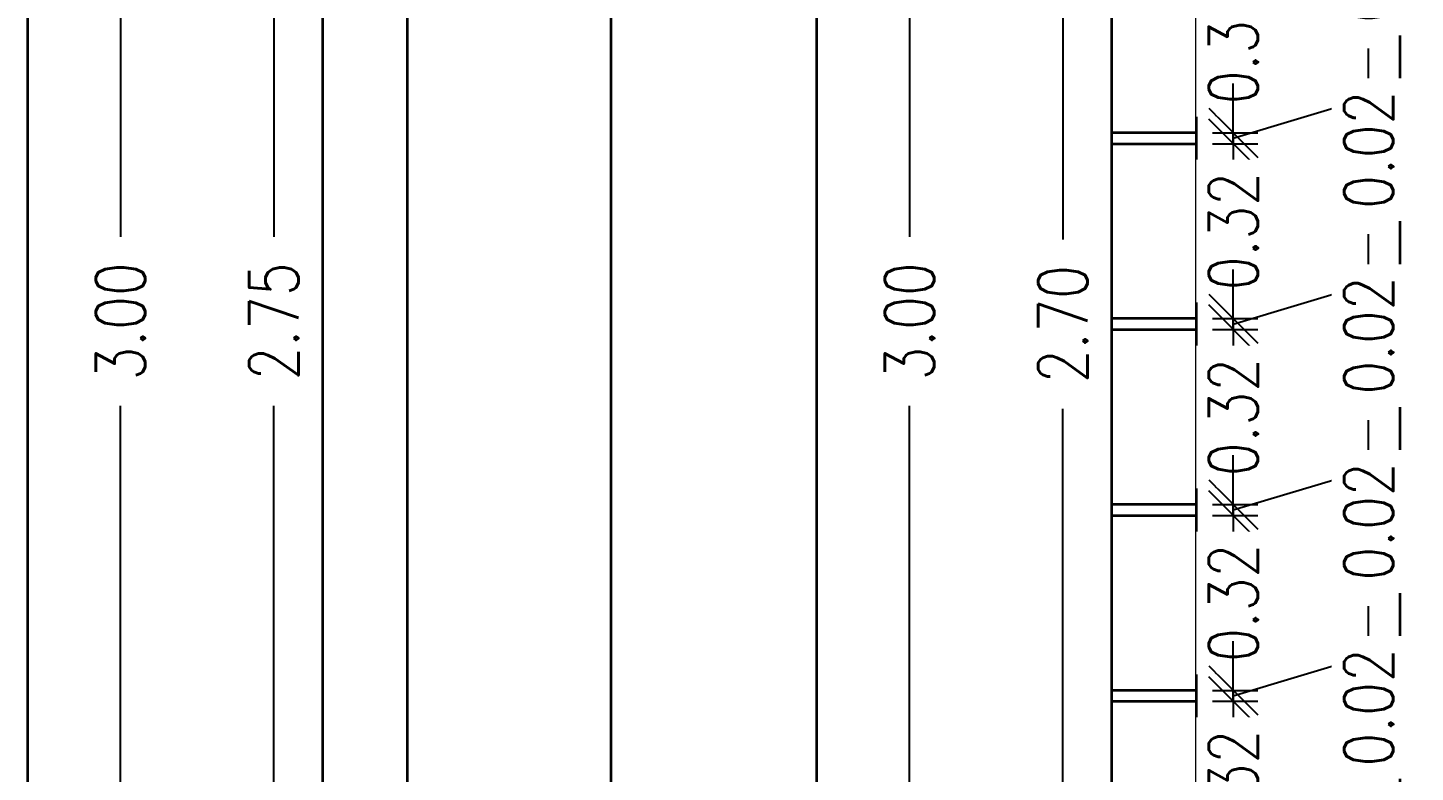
# Model space of a CAD drawing. Header units: metres. Extents: x 45 to 666, y -23 to 325.
# Drawn here: x 200.545 to 203.082, y 68.046 to 69.408 of the extents above; entities that cross this region are included whole.
import ezdxf

# ---------------------------------------------------------------- set-up
doc = ezdxf.new("R2010")
doc.units = ezdxf.units.M
doc.header["$LTSCALE"] = 5
doc.header["$MEASUREMENT"] = 0
doc.layers.get('0').update_dxf_attribs({"color": 30})
doc.layers.get('DEFPOINTS').update_dxf_attribs({"color": 210})
for name, color, linetype, lineweight in [('A-ANNO-DIMS', 3, 'Continuous', 18), ('A-ANNO-NOTE', 7, 'Continuous', 35), ('A-WALL-FULL', 7, 'Continuous', 35), ('A-WALL-FULL-EXTR', 7, 'Continuous', 35)]:
    doc.layers.add(name, color=color, linetype=linetype, lineweight=lineweight)
doc.styles.add('E-ROMANS', font='romans.shx', dxfattribs={"width": 0.8})
doc.dimstyles.new('E-0050_TICK_18', dxfattribs={"dimscale": 0.001, "dimtxt": 90, "dimasz": 90, "dimexe": 45, "dimexo": 30, "dimgap": 45, "dimtad": 0, "dimzin": 0, "dimdsep": 46, "dimtxsty": 'E-ROMANS', "dimblk": 'OBLIQUE', "dimcen": 45, "dimclrd": 256, "dimclre": 256, "dimclrt": 256, "dimadec": 0, "dimazin": 0, "dimtfac": 1, "dimtmove": 1, "dimatfit": 3, "dimldrblk": 'OPEN90', "dimfxl": 1, "dimtfill": 1, "dimtolj": 1, "dimtzin": 0, "dimarcsym": 0})

# ---------------------------------------------------------------- blocks, each defined once
blk = doc.blocks.new('_Oblique')
at = {"color": 0, "linetype": 'ByBlock', "lineweight": -2}
blk.add_line((-0.5, -0.5), (0.5, 0.5), dxfattribs=at)
blk = doc.blocks.new('*D648')
at = {"layer": 'A-ANNO-DIMS', "lineweight": -2, "transparency": 16777216}
for p, q in [((201.0544, 70.2459), (200.9497, 70.2459)), ((200.9947, 70.2459), (200.9947, 69.0256)), ((200.9947, 67.4959), (200.9947, 68.7161)), ((201.0544, 67.4959), (200.9497, 67.4959))]:
    blk.add_line(p, q, dxfattribs=at)
at = {"layer": 'DEFPOINTS', "color": 0, "transparency": 16777216}
for p in [(200.9947, 70.2459), (201.0844, 70.2459), (201.0844, 67.4959)]:
    blk.add_point(p, dxfattribs=at)
at = {"layer": 'A-ANNO-DIMS', "lineweight": -2, "transparency": 16777216, "xscale": 0.09, "yscale": 0.09, "zscale": 0.09}
for p, rotation in [((200.9947, 70.2459), 90), ((200.9947, 67.4959), 270)]:
    blk.add_blockref('_Oblique', p, dxfattribs=dict(at, rotation=rotation))
at = {"layer": 'A-ANNO-DIMS', "transparency": 16777216, "insert": (200.9947, 68.8709), "char_height": 0.09, "attachment_point": 5, "rotation": 90, "style": 'E-ROMANS', "bg_fill": 3, "box_fill_scale": 1.25, "bg_fill_color": 256, "bg_fill_true_color": 13158600, "bg_fill_transparency": 0}
blk.add_mtext('\\A1;2.75', dxfattribs=at)
blk = doc.blocks.new('_Open90')
at = {"color": 0, "linetype": 'ByBlock', "lineweight": -2}
for p, q in [((-0.5, 0.5), (0, 0)), ((0, 0), (-1, 0)), ((0, 0), (-0.5, -0.5))]:
    blk.add_line(p, q, dxfattribs=at)
blk = doc.blocks.new('*D650')
at = {"layer": 'A-ANNO-DIMS', "lineweight": -2, "transparency": 16777216}
for p, q in [((203.0243, 70.3709), (200.6693, 70.3709)), ((200.7143, 70.3709), (200.7143, 69.0256)), ((200.7143, 67.3709), (200.7143, 68.7161)), ((203.0243, 67.3709), (200.6693, 67.3709))]:
    blk.add_line(p, q, dxfattribs=at)
at = {"layer": 'DEFPOINTS', "color": 0, "transparency": 16777216}
for p in [(203.0543, 70.3709), (200.7143, 67.3709), (203.0543, 67.3709)]:
    blk.add_point(p, dxfattribs=at)
at = {"layer": 'A-ANNO-DIMS', "lineweight": -2, "transparency": 16777216, "xscale": 0.09, "yscale": 0.09, "zscale": 0.09}
for p, rotation in [((200.7143, 70.3709), 90), ((200.7143, 67.3709), 270)]:
    blk.add_blockref('_Oblique', p, dxfattribs=dict(at, rotation=rotation))
at = {"layer": 'A-ANNO-DIMS', "transparency": 16777216, "insert": (200.7143, 68.8709), "char_height": 0.09, "attachment_point": 5, "rotation": 90, "style": 'E-ROMANS', "bg_fill": 3, "box_fill_scale": 1.25, "bg_fill_color": 256, "bg_fill_true_color": 13158600, "bg_fill_transparency": 0}
blk.add_mtext('\\A1;3.00', dxfattribs=at)
blk = doc.blocks.new('*D306')
at = {"layer": 'A-ANNO-DIMS', "lineweight": -2, "transparency": 16777216}
for p, q in [((202.4976, 70.2159), (202.3929, 70.2159)), ((202.4379, 70.2159), (202.4379, 69.0206)), ((202.4379, 67.5159), (202.4379, 68.7111)), ((202.4976, 67.5159), (202.3929, 67.5159))]:
    blk.add_line(p, q, dxfattribs=at)
at = {"layer": 'DEFPOINTS', "color": 0, "transparency": 16777216}
for p in [(202.4379, 70.2159), (202.5276, 70.2159), (202.5276, 67.5159)]:
    blk.add_point(p, dxfattribs=at)
at = {"layer": 'A-ANNO-DIMS', "lineweight": -2, "transparency": 16777216, "xscale": 0.09, "yscale": 0.09, "zscale": 0.09}
for p, rotation in [((202.4379, 70.2159), 90), ((202.4379, 67.5159), 270)]:
    blk.add_blockref('_Oblique', p, dxfattribs=dict(at, rotation=rotation))
at = {"layer": 'A-ANNO-DIMS', "transparency": 16777216, "insert": (202.4379, 68.8659), "char_height": 0.09, "attachment_point": 5, "rotation": 90, "style": 'E-ROMANS', "bg_fill": 3, "box_fill_scale": 1.25, "bg_fill_color": 256, "bg_fill_true_color": 13158600, "bg_fill_transparency": 0}
blk.add_mtext('\\A1;2.70', dxfattribs=at)
blk = doc.blocks.new('*D307')
at = {"layer": 'A-ANNO-DIMS', "lineweight": -2, "transparency": 16777216}
for p, q in [((204.4675, 70.3709), (202.1125, 70.3709)), ((202.1575, 70.3709), (202.1575, 69.0256)), ((202.1575, 67.3709), (202.1575, 68.7161)), ((204.4675, 67.3709), (202.1125, 67.3709))]:
    blk.add_line(p, q, dxfattribs=at)
at = {"layer": 'DEFPOINTS', "color": 0, "transparency": 16777216}
for p in [(204.4975, 70.3709), (202.1575, 67.3709), (204.4975, 67.3709)]:
    blk.add_point(p, dxfattribs=at)
at = {"layer": 'A-ANNO-DIMS', "lineweight": -2, "transparency": 16777216, "xscale": 0.09, "yscale": 0.09, "zscale": 0.09}
for p, rotation in [((202.1575, 70.3709), 90), ((202.1575, 67.3709), 270)]:
    blk.add_blockref('_Oblique', p, dxfattribs=dict(at, rotation=rotation))
at = {"layer": 'A-ANNO-DIMS', "transparency": 16777216, "insert": (202.1575, 68.8709), "char_height": 0.09, "attachment_point": 5, "rotation": 90, "style": 'E-ROMANS', "bg_fill": 3, "box_fill_scale": 1.25, "bg_fill_color": 256, "bg_fill_true_color": 13158600, "bg_fill_transparency": 0}
blk.add_mtext('\\A1;3.00', dxfattribs=at)
blk = doc.blocks.new('*D659')
at = {"layer": 'A-ANNO-DIMS', "lineweight": -2, "transparency": 16777216}
for p, q in [((202.7496, 69.5359), (202.7496, 69.6259)), ((202.7116, 69.5359), (202.7946, 69.5359)), ((202.7496, 69.5359), (202.7496, 69.5306)), ((202.7116, 69.2159), (202.7946, 69.2159)), ((202.7496, 69.2159), (202.7496, 69.2211)), ((202.7496, 69.2159), (202.7496, 69.1259))]:
    blk.add_line(p, q, dxfattribs=at)
at = {"layer": 'DEFPOINTS', "color": 0, "transparency": 16777216}
for p in [(202.6816, 69.5359), (202.6816, 69.2159), (202.7496, 69.2159)]:
    blk.add_point(p, dxfattribs=at)
at = {"layer": 'A-ANNO-DIMS', "lineweight": -2, "transparency": 16777216, "xscale": 0.09, "yscale": 0.09, "zscale": 0.09}
for p, rotation in [((202.7496, 69.5359), 270), ((202.7496, 69.2159), 90)]:
    blk.add_blockref('_Oblique', p, dxfattribs=dict(at, rotation=rotation))
at = {"layer": 'A-ANNO-DIMS', "transparency": 16777216, "insert": (202.7496, 69.3759), "char_height": 0.09, "attachment_point": 5, "rotation": 90, "style": 'E-ROMANS', "bg_fill": 3, "box_fill_scale": 1.25, "bg_fill_color": 256, "bg_fill_true_color": 13158600, "bg_fill_transparency": 0}
blk.add_mtext('\\A1;0.32', dxfattribs=at)
blk = doc.blocks.new('*D660')
at = {"layer": 'A-ANNO-DIMS', "lineweight": -2, "transparency": 16777216}
for p, q in [((202.9971, 69.2801), (202.9971, 69.3701)), ((202.7496, 69.2159), (202.7496, 69.3059)), ((202.7496, 69.2059), (202.9971, 69.2801)), ((202.7116, 69.2159), (202.7946, 69.2159)), ((202.7496, 69.2159), (202.7496, 69.1959)), ((202.7496, 69.2159), (202.7496, 69.1959)), ((202.7116, 69.1959), (202.7946, 69.1959)), ((202.7496, 69.1959), (202.7496, 69.1059))]:
    blk.add_line(p, q, dxfattribs=at)
at = {"layer": 'DEFPOINTS', "color": 0, "transparency": 16777216}
for p in [(202.6816, 69.2159), (202.6816, 69.1959), (202.7496, 69.1959)]:
    blk.add_point(p, dxfattribs=at)
at = {"layer": 'A-ANNO-DIMS', "lineweight": -2, "transparency": 16777216, "xscale": 0.09, "yscale": 0.09, "zscale": 0.09}
for p, rotation in [((202.7496, 69.2159), 270), ((202.7496, 69.1959), 90)]:
    blk.add_blockref('_Oblique', p, dxfattribs=dict(at, rotation=rotation))
at = {"layer": 'A-ANNO-DIMS', "transparency": 16777216, "insert": (202.9971, 69.5248), "char_height": 0.09, "attachment_point": 5, "rotation": 90, "style": 'E-ROMANS', "bg_fill": 3, "box_fill_scale": 1.25, "bg_fill_color": 256, "bg_fill_true_color": 13158600, "bg_fill_transparency": 0}
blk.add_mtext('\\A1;0.02', dxfattribs=at)
blk = doc.blocks.new('*D661')
at = {"layer": 'A-ANNO-DIMS', "lineweight": -2, "transparency": 16777216}
for p, q in [((202.7496, 69.1959), (202.7496, 69.2859)), ((202.7116, 69.1959), (202.7946, 69.1959)), ((202.7496, 69.1959), (202.7496, 69.1906)), ((202.7116, 68.8759), (202.7946, 68.8759)), ((202.7496, 68.8759), (202.7496, 68.8811)), ((202.7496, 68.8759), (202.7496, 68.7859))]:
    blk.add_line(p, q, dxfattribs=at)
at = {"layer": 'DEFPOINTS', "color": 0, "transparency": 16777216}
for p in [(202.6816, 69.1959), (202.6816, 68.8759), (202.7496, 68.8759)]:
    blk.add_point(p, dxfattribs=at)
at = {"layer": 'A-ANNO-DIMS', "lineweight": -2, "transparency": 16777216, "xscale": 0.09, "yscale": 0.09, "zscale": 0.09}
for p, rotation in [((202.7496, 69.1959), 270), ((202.7496, 68.8759), 90)]:
    blk.add_blockref('_Oblique', p, dxfattribs=dict(at, rotation=rotation))
at = {"layer": 'A-ANNO-DIMS', "transparency": 16777216, "insert": (202.7496, 69.0359), "char_height": 0.09, "attachment_point": 5, "rotation": 90, "style": 'E-ROMANS', "bg_fill": 3, "box_fill_scale": 1.25, "bg_fill_color": 256, "bg_fill_true_color": 13158600, "bg_fill_transparency": 0}
blk.add_mtext('\\A1;0.32', dxfattribs=at)
blk = doc.blocks.new('*D662')
at = {"layer": 'A-ANNO-DIMS', "lineweight": -2, "transparency": 16777216}
for p, q in [((202.9971, 68.9401), (202.9971, 69.0301)), ((202.7496, 68.8759), (202.7496, 68.9659)), ((202.7496, 68.8659), (202.9971, 68.9401)), ((202.7116, 68.8759), (202.7946, 68.8759)), ((202.7496, 68.8759), (202.7496, 68.8559)), ((202.7496, 68.8759), (202.7496, 68.8559)), ((202.7116, 68.8559), (202.7946, 68.8559)), ((202.7496, 68.8559), (202.7496, 68.7659))]:
    blk.add_line(p, q, dxfattribs=at)
at = {"layer": 'DEFPOINTS', "color": 0, "transparency": 16777216}
for p in [(202.6816, 68.8759), (202.6816, 68.8559), (202.7496, 68.8559)]:
    blk.add_point(p, dxfattribs=at)
at = {"layer": 'A-ANNO-DIMS', "lineweight": -2, "transparency": 16777216, "xscale": 0.09, "yscale": 0.09, "zscale": 0.09}
for p, rotation in [((202.7496, 68.8759), 270), ((202.7496, 68.8559), 90)]:
    blk.add_blockref('_Oblique', p, dxfattribs=dict(at, rotation=rotation))
at = {"layer": 'A-ANNO-DIMS', "transparency": 16777216, "insert": (202.9971, 69.1848), "char_height": 0.09, "attachment_point": 5, "rotation": 90, "style": 'E-ROMANS', "bg_fill": 3, "box_fill_scale": 1.25, "bg_fill_color": 256, "bg_fill_true_color": 13158600, "bg_fill_transparency": 0}
blk.add_mtext('\\A1;0.02', dxfattribs=at)
blk = doc.blocks.new('*D663')
at = {"layer": 'A-ANNO-DIMS', "lineweight": -2, "transparency": 16777216}
for p, q in [((202.7496, 68.8559), (202.7496, 68.9459)), ((202.7116, 68.8559), (202.7946, 68.8559)), ((202.7496, 68.8559), (202.7496, 68.8506)), ((202.7116, 68.5359), (202.7946, 68.5359)), ((202.7496, 68.5359), (202.7496, 68.5411)), ((202.7496, 68.5359), (202.7496, 68.4459))]:
    blk.add_line(p, q, dxfattribs=at)
at = {"layer": 'DEFPOINTS', "color": 0, "transparency": 16777216}
for p in [(202.6816, 68.8559), (202.6816, 68.5359), (202.7496, 68.5359)]:
    blk.add_point(p, dxfattribs=at)
at = {"layer": 'A-ANNO-DIMS', "lineweight": -2, "transparency": 16777216, "xscale": 0.09, "yscale": 0.09, "zscale": 0.09}
for p, rotation in [((202.7496, 68.8559), 270), ((202.7496, 68.5359), 90)]:
    blk.add_blockref('_Oblique', p, dxfattribs=dict(at, rotation=rotation))
at = {"layer": 'A-ANNO-DIMS', "transparency": 16777216, "insert": (202.7496, 68.6959), "char_height": 0.09, "attachment_point": 5, "rotation": 90, "style": 'E-ROMANS', "bg_fill": 3, "box_fill_scale": 1.25, "bg_fill_color": 256, "bg_fill_true_color": 13158600, "bg_fill_transparency": 0}
blk.add_mtext('\\A1;0.32', dxfattribs=at)
blk = doc.blocks.new('*D664')
at = {"layer": 'A-ANNO-DIMS', "lineweight": -2, "transparency": 16777216}
for p, q in [((202.9971, 68.6001), (202.9971, 68.6901)), ((202.7496, 68.5359), (202.7496, 68.6259)), ((202.7496, 68.5259), (202.9971, 68.6001)), ((202.7116, 68.5359), (202.7946, 68.5359)), ((202.7496, 68.5359), (202.7496, 68.5159)), ((202.7496, 68.5359), (202.7496, 68.5159)), ((202.7116, 68.5159), (202.7946, 68.5159)), ((202.7496, 68.5159), (202.7496, 68.4259))]:
    blk.add_line(p, q, dxfattribs=at)
at = {"layer": 'DEFPOINTS', "color": 0, "transparency": 16777216}
for p in [(202.6816, 68.5359), (202.6816, 68.5159), (202.7496, 68.5159)]:
    blk.add_point(p, dxfattribs=at)
at = {"layer": 'A-ANNO-DIMS', "lineweight": -2, "transparency": 16777216, "xscale": 0.09, "yscale": 0.09, "zscale": 0.09}
for p, rotation in [((202.7496, 68.5359), 270), ((202.7496, 68.5159), 90)]:
    blk.add_blockref('_Oblique', p, dxfattribs=dict(at, rotation=rotation))
at = {"layer": 'A-ANNO-DIMS', "transparency": 16777216, "insert": (202.9971, 68.8448), "char_height": 0.09, "attachment_point": 5, "rotation": 90, "style": 'E-ROMANS', "bg_fill": 3, "box_fill_scale": 1.25, "bg_fill_color": 256, "bg_fill_true_color": 13158600, "bg_fill_transparency": 0}
blk.add_mtext('\\A1;0.02', dxfattribs=at)
blk = doc.blocks.new('*D665')
at = {"layer": 'A-ANNO-DIMS', "lineweight": -2, "transparency": 16777216}
for p, q in [((202.7496, 68.5159), (202.7496, 68.6059)), ((202.7116, 68.5159), (202.7946, 68.5159)), ((202.7496, 68.5159), (202.7496, 68.5106)), ((202.7116, 68.1959), (202.7946, 68.1959)), ((202.7496, 68.1959), (202.7496, 68.2011)), ((202.7496, 68.1959), (202.7496, 68.1059))]:
    blk.add_line(p, q, dxfattribs=at)
at = {"layer": 'DEFPOINTS', "color": 0, "transparency": 16777216}
for p in [(202.6816, 68.5159), (202.6816, 68.1959), (202.7496, 68.1959)]:
    blk.add_point(p, dxfattribs=at)
at = {"layer": 'A-ANNO-DIMS', "lineweight": -2, "transparency": 16777216, "xscale": 0.09, "yscale": 0.09, "zscale": 0.09}
for p, rotation in [((202.7496, 68.5159), 270), ((202.7496, 68.1959), 90)]:
    blk.add_blockref('_Oblique', p, dxfattribs=dict(at, rotation=rotation))
at = {"layer": 'A-ANNO-DIMS', "transparency": 16777216, "insert": (202.7496, 68.3559), "char_height": 0.09, "attachment_point": 5, "rotation": 90, "style": 'E-ROMANS', "bg_fill": 3, "box_fill_scale": 1.25, "bg_fill_color": 256, "bg_fill_true_color": 13158600, "bg_fill_transparency": 0}
blk.add_mtext('\\A1;0.32', dxfattribs=at)
blk = doc.blocks.new('*D666')
at = {"layer": 'A-ANNO-DIMS', "lineweight": -2, "transparency": 16777216}
for p, q in [((202.9971, 68.2601), (202.9971, 68.3501)), ((202.7496, 68.1959), (202.7496, 68.2859)), ((202.7496, 68.1859), (202.9971, 68.2601)), ((202.7116, 68.1959), (202.7946, 68.1959)), ((202.7496, 68.1959), (202.7496, 68.1759)), ((202.7496, 68.1959), (202.7496, 68.1759)), ((202.7116, 68.1759), (202.7946, 68.1759)), ((202.7496, 68.1759), (202.7496, 68.0859))]:
    blk.add_line(p, q, dxfattribs=at)
at = {"layer": 'DEFPOINTS', "color": 0, "transparency": 16777216}
for p in [(202.6816, 68.1959), (202.6816, 68.1759), (202.7496, 68.1759)]:
    blk.add_point(p, dxfattribs=at)
at = {"layer": 'A-ANNO-DIMS', "lineweight": -2, "transparency": 16777216, "xscale": 0.09, "yscale": 0.09, "zscale": 0.09}
for p, rotation in [((202.7496, 68.1959), 270), ((202.7496, 68.1759), 90)]:
    blk.add_blockref('_Oblique', p, dxfattribs=dict(at, rotation=rotation))
at = {"layer": 'A-ANNO-DIMS', "transparency": 16777216, "insert": (202.9971, 68.5048), "char_height": 0.09, "attachment_point": 5, "rotation": 90, "style": 'E-ROMANS', "bg_fill": 3, "box_fill_scale": 1.25, "bg_fill_color": 256, "bg_fill_true_color": 13158600, "bg_fill_transparency": 0}
blk.add_mtext('\\A1;0.02', dxfattribs=at)
blk = doc.blocks.new('*D667')
at = {"layer": 'A-ANNO-DIMS', "lineweight": -2, "transparency": 16777216}
for p, q in [((202.7496, 68.1759), (202.7496, 68.2659)), ((202.7116, 68.1759), (202.7946, 68.1759)), ((202.7496, 68.1759), (202.7496, 68.1706)), ((202.7496, 67.8559), (202.7496, 67.8611)), ((202.7116, 67.8559), (202.7946, 67.8559)), ((202.7496, 67.8559), (202.7496, 67.7659))]:
    blk.add_line(p, q, dxfattribs=at)
at = {"layer": 'DEFPOINTS', "color": 0, "transparency": 16777216}
for p in [(202.6816, 68.1759), (202.6816, 67.8559), (202.7496, 67.8559)]:
    blk.add_point(p, dxfattribs=at)
at = {"layer": 'A-ANNO-DIMS', "lineweight": -2, "transparency": 16777216, "xscale": 0.09, "yscale": 0.09, "zscale": 0.09}
for p, rotation in [((202.7496, 68.1759), 270), ((202.7496, 67.8559), 90)]:
    blk.add_blockref('_Oblique', p, dxfattribs=dict(at, rotation=rotation))
at = {"layer": 'A-ANNO-DIMS', "transparency": 16777216, "insert": (202.7496, 68.0159), "char_height": 0.09, "attachment_point": 5, "rotation": 90, "style": 'E-ROMANS', "bg_fill": 3, "box_fill_scale": 1.25, "bg_fill_color": 256, "bg_fill_true_color": 13158600, "bg_fill_transparency": 0}
blk.add_mtext('\\A1;0.32', dxfattribs=at)
blk = doc.blocks.new('*D668')
at = {"layer": 'A-ANNO-DIMS', "lineweight": -2, "transparency": 16777216}
for p, q in [((202.9971, 67.9201), (202.9971, 68.0101)), ((202.7496, 67.8559), (202.7496, 67.9459)), ((202.7496, 67.8459), (202.9971, 67.9201)), ((202.7116, 67.8559), (202.7946, 67.8559)), ((202.7116, 67.8359), (202.7946, 67.8359)), ((202.7496, 67.8559), (202.7496, 67.8359)), ((202.7496, 67.8559), (202.7496, 67.8359)), ((202.7496, 67.8359), (202.7496, 67.7459))]:
    blk.add_line(p, q, dxfattribs=at)
at = {"layer": 'DEFPOINTS', "color": 0, "transparency": 16777216}
for p in [(202.6816, 67.8559), (202.6816, 67.8359), (202.7496, 67.8359)]:
    blk.add_point(p, dxfattribs=at)
at = {"layer": 'A-ANNO-DIMS', "lineweight": -2, "transparency": 16777216, "xscale": 0.09, "yscale": 0.09, "zscale": 0.09}
for p, rotation in [((202.7496, 67.8559), 270), ((202.7496, 67.8359), 90)]:
    blk.add_blockref('_Oblique', p, dxfattribs=dict(at, rotation=rotation))
at = {"layer": 'A-ANNO-DIMS', "transparency": 16777216, "insert": (202.9971, 68.1648), "char_height": 0.09, "attachment_point": 5, "rotation": 90, "style": 'E-ROMANS', "bg_fill": 3, "box_fill_scale": 1.25, "bg_fill_color": 256, "bg_fill_true_color": 13158600, "bg_fill_transparency": 0}
blk.add_mtext('\\A1;0.02', dxfattribs=at)

msp = doc.modelspace()

# ---------------------------------------------------------------- linework, layer by layer
at = {"layer": 'A-WALL-FULL'}
for points in [[(201.0844, 70.4459), (201.2384, 70.4459), (201.2384, 64.2959), (201.2384, 64.2959), (201.0844, 64.2959)], [(201.0844, 70.4459), (201.2384, 70.4459), (201.2384, 64.2959), (201.2384, 64.2959), (201.0844, 64.2959)], [(202.6816, 68.1759), (202.6816, 67.8559), (202.5276, 67.8559), (202.5276, 68.1759)]]:
    msp.add_lwpolyline(points, close=True, dxfattribs=at)
at = {"layer": 'A-WALL-FULL-EXTR'}
msp.add_lwpolyline([(202.5276, 70.4459), (202.6816, 70.4459), (202.6816, 64.2959), (202.6816, 64.2959), (202.5276, 64.2959)], close=True, dxfattribs=at)

# ---------------------------------------------------------------- next in the draw order: dimensions: what is measured, and where the dimension line sits
at = {"layer": 'A-ANNO-DIMS'}
dim = msp.add_linear_dim(base=(200.9947, 70.2459), p1=(201.0844, 67.4959), p2=(201.0844, 70.2459), angle=90, dimstyle='E-0050_TICK_18', dxfattribs=at)
dim.commit()
dim.dimension.update_dxf_attribs({"geometry": '*D648', "text_midpoint": (200.9947, 68.8709)})

# ---------------------------------------------------------------- next in the draw order: dimensions: what is measured, and where the dimension line sits
dim = msp.add_linear_dim(base=(200.7143, 67.3709), p1=(203.0543, 70.3709), p2=(203.0543, 67.3709), angle=90, dimstyle='E-0050_TICK_18', dxfattribs=at)
dim.commit()
dim.dimension.update_dxf_attribs({"geometry": '*D650', "text_midpoint": (200.7143, 68.8709)})

# ---------------------------------------------------------------- next in the draw order: linework, layer by layer
at = {"layer": 'A-ANNO-NOTE'}
msp.add_lwpolyline([(200.5447, 70.5994), (201.6111, 70.5994), (201.6111, 63.9232), (200.5447, 63.9232)], close=True, dxfattribs=at)

# ---------------------------------------------------------------- next in the draw order: dimensions: what is measured, and where the dimension line sits
at = {"layer": 'A-ANNO-DIMS'}
dim = msp.add_linear_dim(base=(202.4379, 70.2159), p1=(202.5276, 67.5159), p2=(202.5276, 70.2159), angle=90, dimstyle='E-0050_TICK_18', dxfattribs=at)
dim.commit()
dim.dimension.update_dxf_attribs({"geometry": '*D306', "text_midpoint": (202.4379, 68.8659)})

# ---------------------------------------------------------------- next in the draw order: linework, layer by layer
at = {"layer": 'A-ANNO-NOTE'}
msp.add_lwpolyline([(201.9879, 70.5994), (203.0543, 70.5994), (203.0543, 63.9232), (201.9879, 63.9232)], close=True, dxfattribs=at)

# ---------------------------------------------------------------- next in the draw order: dimensions: what is measured, and where the dimension line sits
at = {"layer": 'A-ANNO-DIMS'}
dim = msp.add_linear_dim(base=(202.1575, 67.3709), p1=(204.4975, 70.3709), p2=(204.4975, 67.3709), angle=90, dimstyle='E-0050_TICK_18', dxfattribs=at)
dim.commit()
dim.dimension.update_dxf_attribs({"geometry": '*D307', "text_midpoint": (202.1575, 68.8709)})

# ---------------------------------------------------------------- next in the draw order: linework, layer by layer
at = {"layer": 'A-WALL-FULL'}
for points in [[(202.6816, 69.5359), (202.6816, 69.2159), (202.5276, 69.2159), (202.5276, 69.5359)], [(202.6816, 69.1959), (202.6816, 68.8759), (202.5276, 68.8759), (202.5276, 69.1959)], [(202.6816, 68.8559), (202.6816, 68.5359), (202.5276, 68.5359), (202.5276, 68.8559)], [(202.6816, 68.5159), (202.6816, 68.1959), (202.5276, 68.1959), (202.5276, 68.5159)]]:
    msp.add_lwpolyline(points, close=True, dxfattribs=at)

# ---------------------------------------------------------------- next in the draw order: dimensions: what is measured, and where the dimension line sits
at = {"layer": 'A-ANNO-DIMS'}
dim = msp.add_linear_dim(base=(202.7496, 69.2159), p1=(202.6816, 69.5359), p2=(202.6816, 69.2159), angle=90, dimstyle='E-0050_TICK_18', dxfattribs=at)
dim.commit()
dim.dimension.update_dxf_attribs({"geometry": '*D659', "text_midpoint": (202.7496, 69.3759)})

# ---------------------------------------------------------------- next in the draw order: dimensions: what is measured, and where the dimension line sits
dim = msp.add_linear_dim(base=(202.7496, 69.1959), p1=(202.6816, 69.2159), p2=(202.6816, 69.1959), angle=90, dimstyle='E-0050_TICK_18', dxfattribs=at)
dim.commit()
dim.dimension.update_dxf_attribs({"geometry": '*D660', "text_midpoint": (202.9971, 69.4151)})

# ---------------------------------------------------------------- next in the draw order: dimensions: what is measured, and where the dimension line sits
dim = msp.add_linear_dim(base=(202.7496, 68.8759), p1=(202.6816, 69.1959), p2=(202.6816, 68.8759), angle=90, dimstyle='E-0050_TICK_18', dxfattribs=at)
dim.commit()
dim.dimension.update_dxf_attribs({"geometry": '*D661', "text_midpoint": (202.7496, 69.0359)})

# ---------------------------------------------------------------- next in the draw order: dimensions: what is measured, and where the dimension line sits
dim = msp.add_linear_dim(base=(202.7496, 68.8559), p1=(202.6816, 68.8759), p2=(202.6816, 68.8559), angle=90, dimstyle='E-0050_TICK_18', dxfattribs=at)
dim.commit()
dim.dimension.update_dxf_attribs({"geometry": '*D662', "text_midpoint": (202.9971, 69.0751)})

# ---------------------------------------------------------------- next in the draw order: dimensions: what is measured, and where the dimension line sits
dim = msp.add_linear_dim(base=(202.7496, 68.5359), p1=(202.6816, 68.8559), p2=(202.6816, 68.5359), angle=90, dimstyle='E-0050_TICK_18', dxfattribs=at)
dim.commit()
dim.dimension.update_dxf_attribs({"geometry": '*D663', "text_midpoint": (202.7496, 68.6959)})

# ---------------------------------------------------------------- next in the draw order: dimensions: what is measured, and where the dimension line sits
dim = msp.add_linear_dim(base=(202.7496, 68.5159), p1=(202.6816, 68.5359), p2=(202.6816, 68.5159), angle=90, dimstyle='E-0050_TICK_18', dxfattribs=at)
dim.commit()
dim.dimension.update_dxf_attribs({"geometry": '*D664', "text_midpoint": (202.9971, 68.7351)})

# ---------------------------------------------------------------- next in the draw order: dimensions: what is measured, and where the dimension line sits
dim = msp.add_linear_dim(base=(202.7496, 68.1959), p1=(202.6816, 68.5159), p2=(202.6816, 68.1959), angle=90, dimstyle='E-0050_TICK_18', dxfattribs=at)
dim.commit()
dim.dimension.update_dxf_attribs({"geometry": '*D665', "text_midpoint": (202.7496, 68.3559)})

# ---------------------------------------------------------------- next in the draw order: dimensions: what is measured, and where the dimension line sits
dim = msp.add_linear_dim(base=(202.7496, 68.1759), p1=(202.6816, 68.1959), p2=(202.6816, 68.1759), angle=90, dimstyle='E-0050_TICK_18', dxfattribs=at)
dim.commit()
dim.dimension.update_dxf_attribs({"geometry": '*D666', "text_midpoint": (202.9971, 68.3951)})

# ---------------------------------------------------------------- next in the draw order: dimensions: what is measured, and where the dimension line sits
dim = msp.add_linear_dim(base=(202.7496, 67.8559), p1=(202.6816, 68.1759), p2=(202.6816, 67.8559), angle=90, dimstyle='E-0050_TICK_18', dxfattribs=at)
dim.commit()
dim.dimension.update_dxf_attribs({"geometry": '*D667', "text_midpoint": (202.7496, 68.0159)})

# ---------------------------------------------------------------- next in the draw order: dimensions: what is measured, and where the dimension line sits
dim = msp.add_linear_dim(base=(202.7496, 67.8359), p1=(202.6816, 67.8559), p2=(202.6816, 67.8359), angle=90, dimstyle='E-0050_TICK_18', dxfattribs=at)
dim.commit()
dim.dimension.update_dxf_attribs({"geometry": '*D668', "text_midpoint": (202.9971, 68.0551)})

doc.saveas('drawing.dxf')
